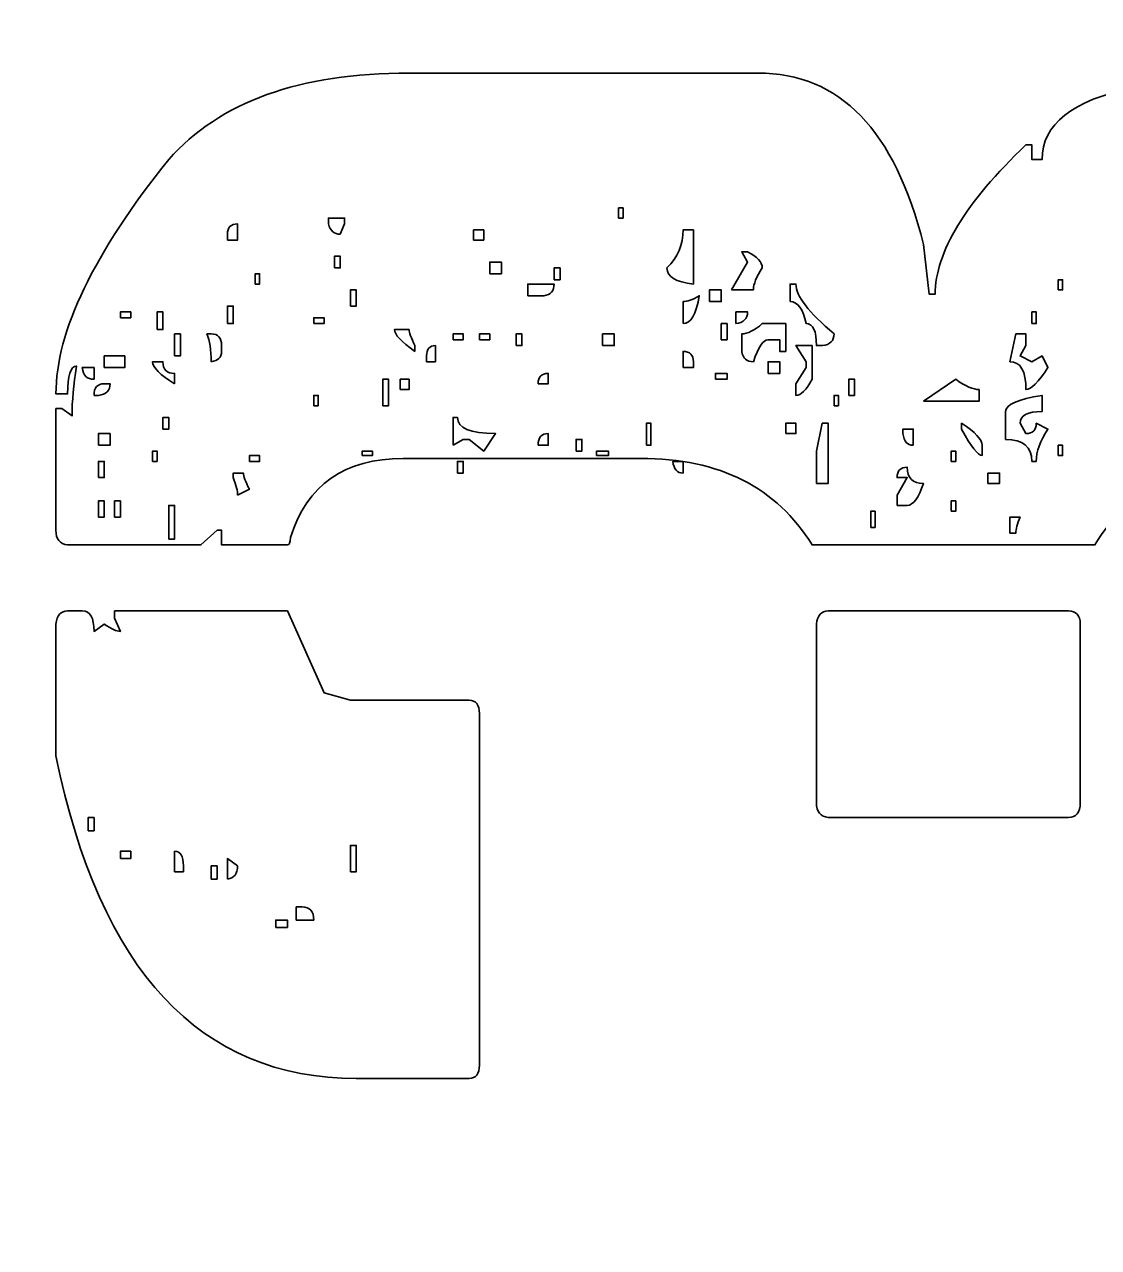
# Model space of a CAD drawing. Header units: centimetres. Extents: x -162 to 162, y -134 to 134.
# Drawn here: x 57.366 to 58.092, y -107.616 to -106.79 of the extents above; entities that cross this region are included whole.
import ezdxf

# ---------------------------------------------------------------- set-up
doc = ezdxf.new("R2010")
doc.units = ezdxf.units.CM
doc.header["$MEASUREMENT"] = 0
doc.layers.add('Capa 1', color=7, linetype='Continuous')
doc.layers.add('GUIDE', color=7, linetype='Continuous')

msp = doc.modelspace()

# ---------------------------------------------------------------- linework, layer by layer
at = {"layer": 'Capa 1', "lineweight": 9}
msp.add_open_spline([(62.44409, -115.09454), (62.44409, -115.09454), (62.44409, -113.82799), (62.44409, -113.82799), (62.44409, -113.82799), (61.68682, -113.82799), (61.68682, -113.82799), (61.68682, -113.82799), (61.68682, -113.41822), (61.68682, -113.41822), (61.68682, -113.41822), (62.44409, -113.41822), (62.44409, -113.41822), (62.44409, -113.41822), (62.44409, -113.10171), (62.44409, -113.10171), (60.57673, -112.20924), (59.28642, -110.30244), (59.28642, -108.09545), (59.28642, -105.88757), (60.57673, -103.98076), (62.44409, -103.08919), (62.91006, -102.86696), (63.41273, -102.70747), (63.93965, -102.62234), (63.97907, -102.61517), (64.01937, -102.6098), (64.05971, -102.60442), (64.05971, -102.60442), (64.05971, -101.40998), (64.05971, -101.40998), (64.05971, -101.40998), (63.29806, -101.40998), (63.29806, -101.40998), (63.29806, -101.40998), (63.29806, -100.64744), (63.29806, -100.64744), (63.29806, -100.64744), (64.05971, -100.64744), (64.05971, -100.64744), (64.05971, -100.64744), (64.05971, -98.28185), (64.05971, -98.28185), (64.05971, -98.28185), (63.29806, -98.28185), (63.29806, -98.28185), (63.29806, -98.28185), (63.29806, -97.5193), (63.29806, -97.5193), (63.29806, -97.5193), (64.05971, -97.5193), (64.05971, -97.5193), (64.05971, -97.5193), (64.05971, -96.88042), (64.05971, -96.88042), (64.05971, -96.88042), (61.47549, -96.88042), (61.47549, -96.88042), (61.47549, -96.88042), (61.47549, -99.1098), (61.47549, -99.1098), (61.47549, -99.65998), (61.18428, -100.16894), (60.71026, -100.44761), (60.71026, -100.44761), (58.19234, -101.927), (58.19234, -101.927), (57.26937, -102.46911), (56.70221, -103.45926), (56.70221, -104.52915), (56.70221, -104.52915), (56.70221, -115.03988), (56.70221, -115.03988), (56.70221, -115.29167), (56.90649, -115.49597), (57.15828, -115.49597), (57.15828, -115.49597), (62.04358, -115.49597), (62.04358, -115.49597), (62.26488, -115.49597), (62.44409, -115.31587), (62.44409, -115.09454)], degree=3, knots=[0, 0, 0, 0, 0.037037, 0.037037, 0.037037, 0.074074, 0.074074, 0.074074, 0.111111, 0.111111, 0.111111, 0.148148, 0.148148, 0.148148, 0.185185, 0.185185, 0.185185, 0.222222, 0.222222, 0.222222, 0.259259, 0.259259, 0.259259, 0.296296, 0.296296, 0.296296, 0.333333, 0.333333, 0.333333, 0.37037, 0.37037, 0.37037, 0.407407, 0.407407, 0.407407, 0.444444, 0.444444, 0.444444, 0.481481, 0.481481, 0.481481, 0.518519, 0.518519, 0.518519, 0.555556, 0.555556, 0.555556, 0.592593, 0.592593, 0.592593, 0.62963, 0.62963, 0.62963, 0.666667, 0.666667, 0.666667, 0.703704, 0.703704, 0.703704, 0.740741, 0.740741, 0.740741, 0.777778, 0.777778, 0.777778, 0.814815, 0.814815, 0.814815, 0.851852, 0.851852, 0.851852, 0.888889, 0.888889, 0.888889, 0.925926, 0.925926, 0.925926, 0.962963, 0.962963, 0.962963, 1, 1, 1, 1], dxfattribs=at)
at = {"layer": 'Capa 1', "color": 4, "lineweight": 9}
msp.add_open_spline([(60.82444, -115.31816), (60.82444, -115.31816), (57.15823, -115.31816), (57.15823, -115.31816), (57.00474, -115.31816), (56.87996, -115.19338), (56.87996, -115.0399), (56.87996, -115.0399), (56.87996, -104.52918), (56.87996, -104.52918), (56.87996, -103.52672), (57.41733, -102.5884), (58.28241, -102.08034), (58.28241, -102.08034), (60.80038, -100.60089), (60.80038, -100.60089), (61.32646, -100.29164), (61.65329, -99.72032), (61.65329, -99.1098), (61.65329, -99.1098), (61.65329, -97.05823), (61.65329, -97.05823), (61.65329, -97.05823), (63.88188, -97.05823), (63.88188, -97.05823), (63.88188, -97.05823), (63.88188, -97.34149), (63.88188, -97.34149), (63.88188, -97.34149), (63.88188, -98.45963), (63.88188, -98.45963), (63.88188, -98.45963), (63.88188, -100.46963), (63.88188, -100.46963), (63.88188, -100.46963), (63.88188, -101.58777), (63.88188, -101.58777), (63.88188, -101.58777), (63.88188, -102.45163), (63.88188, -102.45163), (63.35694, -102.53931), (62.84757, -102.69971), (62.36751, -102.92871), (60.38779, -103.87394), (59.10855, -105.90205), (59.10855, -108.09547), (59.10855, -110.25037), (60.3443, -112.24646), (62.26627, -113.21261), (62.26627, -113.21261), (62.26627, -115.0945), (62.26627, -115.0945), (62.26627, -115.21779), (62.16634, -115.31816), (62.04357, -115.31816), (62.04357, -115.31816), (61.44564, -115.31816), (61.44564, -115.31816), (61.44564, -115.31816), (60.82444, -115.31816), (60.82444, -115.31816)], degree=3, knots=[0, 0, 0, 0, 0.05, 0.05, 0.05, 0.1, 0.1, 0.1, 0.15, 0.15, 0.15, 0.2, 0.2, 0.2, 0.25, 0.25, 0.25, 0.3, 0.3, 0.3, 0.35, 0.35, 0.35, 0.4, 0.4, 0.4, 0.45, 0.45, 0.45, 0.5, 0.5, 0.5, 0.55, 0.55, 0.55, 0.6, 0.6, 0.6, 0.65, 0.65, 0.65, 0.7, 0.7, 0.7, 0.75, 0.75, 0.75, 0.8, 0.8, 0.8, 0.85, 0.85, 0.85, 0.9, 0.9, 0.9, 0.95, 0.95, 0.95, 1, 1, 1, 1], dxfattribs=at)
at = {"layer": 'Capa 1', "color": 2, "lineweight": 35}
for points, knots in [([(57.38737, -107.13142), (57.38737, -107.13142), (57.38737, -107.04921), (57.38737, -107.04921), (57.38737, -107.04921), (57.39133, -107.04921), (57.39133, -107.04921), (57.39133, -107.04921), (57.39827, -107.05416), (57.39827, -107.05416), (57.39827, -107.04426), (57.39926, -107.03303), (57.40124, -107.02048), (57.39727, -107.02048), (57.39529, -107.02676), (57.39529, -107.0393), (57.39529, -107.0393), (57.38737, -107.0393), (57.38737, -107.0393), (57.38737, -106.99704), (57.41279, -106.94421), (57.46364, -106.88082), (57.49798, -106.84186), (57.55213, -106.82238), (57.62609, -106.82238), (57.62609, -106.82238), (57.86183, -106.82238), (57.86183, -106.82238), (57.9173, -106.82238), (57.95461, -106.86101), (57.97377, -106.93827), (57.97377, -106.93827), (57.97773, -106.97195), (57.97773, -106.97195), (57.97773, -106.97195), (57.98169, -106.97195), (57.98169, -106.97195), (57.98169, -106.94355), (58.00216, -106.90987), (58.0431, -106.87091), (58.0431, -106.87091), (58.04706, -106.87091), (58.04706, -106.87091), (58.04706, -106.87091), (58.04706, -106.88082), (58.04706, -106.88082), (58.04706, -106.88082), (58.054, -106.88082), (58.054, -106.88082), (58.054, -106.85704), (58.07447, -106.84087), (58.11541, -106.83228), (58.14513, -106.82568), (58.17055, -106.82238), (58.19168, -106.82238), (58.19168, -106.82238), (58.5146, -106.82238), (58.5146, -106.82238), (58.58525, -106.82238), (58.64667, -106.88049), (58.69884, -106.99671), (58.7061, -107.03237), (58.70973, -107.06109), (58.70973, -107.08289), (58.70973, -107.08289), (58.70973, -107.13142), (58.70973, -107.13142), (58.70973, -107.13803), (58.70709, -107.14133), (58.70181, -107.14133), (58.70181, -107.14133), (58.60771, -107.14133), (58.60771, -107.14133), (58.60771, -107.14133), (58.60771, -107.12647), (58.60771, -107.12647), (58.60771, -107.12647), (58.60077, -107.12647), (58.60077, -107.12647), (58.60077, -107.13637), (58.59846, -107.14133), (58.59384, -107.14133), (58.59384, -107.14133), (58.55125, -107.14133), (58.55125, -107.14133), (58.53672, -107.10567), (58.52186, -107.08784), (58.50667, -107.08784), (58.49743, -107.08454), (58.48752, -107.08289), (58.47696, -107.08289), (58.47696, -107.08289), (58.4304, -107.08289), (58.4304, -107.08289), (58.42842, -107.08289), (58.42743, -107.08124), (58.42743, -107.07793), (58.42743, -107.07793), (58.4205, -107.08289), (58.4205, -107.08289), (58.4205, -107.08289), (58.41257, -107.08289), (58.41257, -107.08289), (58.39738, -107.08289), (58.38418, -107.07496), (58.37295, -107.05911), (58.37295, -107.05911), (58.37295, -107.06902), (58.37295, -107.06902), (58.37295, -107.06902), (58.37691, -107.07793), (58.37691, -107.07793), (58.37691, -107.07793), (58.36899, -107.08289), (58.36899, -107.08289), (58.36899, -107.08289), (58.34422, -107.08289), (58.34422, -107.08289), (58.3363, -107.08289), (58.33234, -107.06836), (58.33234, -107.0393), (58.33234, -107.0393), (58.32937, -107.0393), (58.32937, -107.0393), (58.32937, -107.0393), (58.32937, -107.07397), (58.32937, -107.07397), (58.32937, -107.07397), (58.32243, -107.07397), (58.32243, -107.07397), (58.31979, -107.07397), (58.31847, -107.07232), (58.31847, -107.06902), (58.31847, -107.06902), (58.30064, -107.08289), (58.30064, -107.08289), (58.30064, -107.08289), (58.29668, -107.08289), (58.29668, -107.08289), (58.29206, -107.08223), (58.28975, -107.07925), (58.28975, -107.07397), (58.28975, -107.07397), (58.28975, -107.06902), (58.28975, -107.06902), (58.28975, -107.06902), (58.30064, -107.06902), (58.30064, -107.06902), (58.30064, -107.06902), (58.30064, -107.05911), (58.30064, -107.05911), (58.29602, -107.05911), (58.28975, -107.05581), (58.28182, -107.04921), (58.28182, -107.05581), (58.27951, -107.05911), (58.27489, -107.05911), (58.27489, -107.05449), (58.27126, -107.04954), (58.26399, -107.04426), (58.26399, -107.04426), (58.26003, -107.04426), (58.26003, -107.04426), (58.26003, -107.04426), (58.2422, -107.04921), (58.2422, -107.04921), (58.2422, -107.04921), (58.2531, -107.06902), (58.2531, -107.06902), (58.2531, -107.06902), (58.23824, -107.08289), (58.23824, -107.08289), (58.23824, -107.08289), (58.20654, -107.08289), (58.20654, -107.08289), (58.15173, -107.08289), (58.11277, -107.10237), (58.08966, -107.14133), (58.08966, -107.14133), (57.89848, -107.14133), (57.89848, -107.14133), (57.87471, -107.10237), (57.83608, -107.08289), (57.78259, -107.08289), (57.78259, -107.08289), (57.62213, -107.08289), (57.62213, -107.08289), (57.5825, -107.08289), (57.55708, -107.10072), (57.54585, -107.13637), (57.54585, -107.13968), (57.54519, -107.14133), (57.54387, -107.14133), (57.54387, -107.14133), (57.4993, -107.14133), (57.4993, -107.14133), (57.4993, -107.14133), (57.4993, -107.13142), (57.4993, -107.13142), (57.4993, -107.13142), (57.49633, -107.13142), (57.49633, -107.13142), (57.49633, -107.13142), (57.48543, -107.14133), (57.48543, -107.14133), (57.48543, -107.14133), (57.39529, -107.14133), (57.39529, -107.14133), (57.39001, -107.14067), (57.38737, -107.13737), (57.38737, -107.13142)], [0, 0, 0, 0, 0.014286, 0.014286, 0.014286, 0.028571, 0.028571, 0.028571, 0.042857, 0.042857, 0.042857, 0.057143, 0.057143, 0.057143, 0.071429, 0.071429, 0.071429, 0.085714, 0.085714, 0.085714, 0.1, 0.1, 0.1, 0.114286, 0.114286, 0.114286, 0.128571, 0.128571, 0.128571, 0.142857, 0.142857, 0.142857, 0.157143, 0.157143, 0.157143, 0.171429, 0.171429, 0.171429, 0.185714, 0.185714, 0.185714, 0.2, 0.2, 0.2, 0.214286, 0.214286, 0.214286, 0.228571, 0.228571, 0.228571, 0.242857, 0.242857, 0.242857, 0.257143, 0.257143, 0.257143, 0.271429, 0.271429, 0.271429, 0.285714, 0.285714, 0.285714, 0.3, 0.3, 0.3, 0.314286, 0.314286, 0.314286, 0.328571, 0.328571, 0.328571, 0.342857, 0.342857, 0.342857, 0.357143, 0.357143, 0.357143, 0.371429, 0.371429, 0.371429, 0.385714, 0.385714, 0.385714, 0.4, 0.4, 0.4, 0.414286, 0.414286, 0.414286, 0.428571, 0.428571, 0.428571, 0.442857, 0.442857, 0.442857, 0.457143, 0.457143, 0.457143, 0.471429, 0.471429, 0.471429, 0.485714, 0.485714, 0.485714, 0.5, 0.5, 0.5, 0.514286, 0.514286, 0.514286, 0.528571, 0.528571, 0.528571, 0.542857, 0.542857, 0.542857, 0.557143, 0.557143, 0.557143, 0.571429, 0.571429, 0.571429, 0.585714, 0.585714, 0.585714, 0.6, 0.6, 0.6, 0.614286, 0.614286, 0.614286, 0.628571, 0.628571, 0.628571, 0.642857, 0.642857, 0.642857, 0.657143, 0.657143, 0.657143, 0.671429, 0.671429, 0.671429, 0.685714, 0.685714, 0.685714, 0.7, 0.7, 0.7, 0.714286, 0.714286, 0.714286, 0.728571, 0.728571, 0.728571, 0.742857, 0.742857, 0.742857, 0.757143, 0.757143, 0.757143, 0.771429, 0.771429, 0.771429, 0.785714, 0.785714, 0.785714, 0.8, 0.8, 0.8, 0.814286, 0.814286, 0.814286, 0.828571, 0.828571, 0.828571, 0.842857, 0.842857, 0.842857, 0.857143, 0.857143, 0.857143, 0.871429, 0.871429, 0.871429, 0.885714, 0.885714, 0.885714, 0.9, 0.9, 0.9, 0.914286, 0.914286, 0.914286, 0.928571, 0.928571, 0.928571, 0.942857, 0.942857, 0.942857, 0.957143, 0.957143, 0.957143, 0.971429, 0.971429, 0.971429, 0.985714, 0.985714, 0.985714, 1, 1, 1, 1]), ([(57.57953, -106.93133), (57.57953, -106.93133), (57.5825, -106.9244), (57.5825, -106.9244), (57.5825, -106.9244), (57.5825, -106.92044), (57.5825, -106.92044), (57.5825, -106.92044), (57.57161, -106.92044), (57.57161, -106.92044), (57.57161, -106.92044), (57.57161, -106.9244), (57.57161, -106.9244), (57.57293, -106.92902), (57.57557, -106.93133), (57.57953, -106.93133)], [0, 0, 0, 0, 0.2, 0.2, 0.2, 0.4, 0.4, 0.4, 0.6, 0.6, 0.6, 0.8, 0.8, 0.8, 1, 1, 1, 1]), ([(57.76773, -106.92044), (57.76773, -106.92044), (57.77071, -106.92044), (57.77071, -106.92044), (57.77071, -106.92044), (57.77071, -106.91351), (57.77071, -106.91351), (57.77071, -106.91351), (57.76773, -106.91351), (57.76773, -106.91351), (57.76773, -106.91351), (57.76773, -106.92044), (57.76773, -106.92044)], [0, 0, 0, 0, 0.25, 0.25, 0.25, 0.5, 0.5, 0.5, 0.75, 0.75, 0.75, 1, 1, 1, 1]), ([(57.50326, -106.9353), (57.50326, -106.9353), (57.5102, -106.9353), (57.5102, -106.9353), (57.5102, -106.9353), (57.5102, -106.9244), (57.5102, -106.9244), (57.50557, -106.9244), (57.50326, -106.92671), (57.50326, -106.93133), (57.50326, -106.93133), (57.50326, -106.9353), (57.50326, -106.9353)], [0, 0, 0, 0, 0.25, 0.25, 0.25, 0.5, 0.5, 0.5, 0.75, 0.75, 0.75, 1, 1, 1, 1]), ([(57.66967, -106.9353), (57.66967, -106.9353), (57.67661, -106.9353), (57.67661, -106.9353), (57.67661, -106.9353), (57.67661, -106.92836), (57.67661, -106.92836), (57.67661, -106.92836), (57.66967, -106.92836), (57.66967, -106.92836), (57.66967, -106.92836), (57.66967, -106.9353), (57.66967, -106.9353)], [0, 0, 0, 0, 0.25, 0.25, 0.25, 0.5, 0.5, 0.5, 0.75, 0.75, 0.75, 1, 1, 1, 1]), ([(57.81825, -106.96501), (57.81825, -106.96501), (57.81825, -106.92836), (57.81825, -106.92836), (57.81825, -106.92836), (57.81132, -106.92836), (57.81132, -106.92836), (57.81132, -106.93827), (57.80769, -106.94685), (57.80042, -106.95412), (57.80042, -106.96006), (57.80636, -106.96369), (57.81825, -106.96501)], [0, 0, 0, 0, 0.25, 0.25, 0.25, 0.5, 0.5, 0.5, 0.75, 0.75, 0.75, 1, 1, 1, 1]), ([(57.57557, -106.95412), (57.57557, -106.95412), (57.57953, -106.95412), (57.57953, -106.95412), (57.57953, -106.95412), (57.57953, -106.94619), (57.57953, -106.94619), (57.57953, -106.94619), (57.57557, -106.94619), (57.57557, -106.94619), (57.57557, -106.94619), (57.57557, -106.95412), (57.57557, -106.95412)], [0, 0, 0, 0, 0.25, 0.25, 0.25, 0.5, 0.5, 0.5, 0.75, 0.75, 0.75, 1, 1, 1, 1]), ([(57.84401, -106.96897), (57.84401, -106.96897), (57.85886, -106.96897), (57.85886, -106.96897), (57.85886, -106.96501), (57.86084, -106.96006), (57.86481, -106.95412), (57.86481, -106.95015), (57.8615, -106.94652), (57.8549, -106.94322), (57.8549, -106.94322), (57.85094, -106.94322), (57.85094, -106.94322), (57.85094, -106.94322), (57.8549, -106.95015), (57.8549, -106.95015), (57.8549, -106.95015), (57.84401, -106.96897), (57.84401, -106.96897)], [0, 0, 0, 0, 0.166667, 0.166667, 0.166667, 0.333333, 0.333333, 0.333333, 0.5, 0.5, 0.5, 0.666667, 0.666667, 0.666667, 0.833333, 0.833333, 0.833333, 1, 1, 1, 1]), ([(57.68057, -106.95808), (57.68057, -106.95808), (57.68849, -106.95808), (57.68849, -106.95808), (57.68849, -106.95808), (57.68849, -106.95015), (57.68849, -106.95015), (57.68849, -106.95015), (57.68057, -106.95015), (57.68057, -106.95015), (57.68057, -106.95015), (57.68057, -106.95808), (57.68057, -106.95808)], [0, 0, 0, 0, 0.25, 0.25, 0.25, 0.5, 0.5, 0.5, 0.75, 0.75, 0.75, 1, 1, 1, 1]), ([(57.72415, -106.96204), (57.72415, -106.96204), (57.72811, -106.96204), (57.72811, -106.96204), (57.72811, -106.96204), (57.72811, -106.95412), (57.72811, -106.95412), (57.72811, -106.95412), (57.72415, -106.95412), (57.72415, -106.95412), (57.72415, -106.95412), (57.72415, -106.96204), (57.72415, -106.96204)], [0, 0, 0, 0, 0.25, 0.25, 0.25, 0.5, 0.5, 0.5, 0.75, 0.75, 0.75, 1, 1, 1, 1]), ([(57.52208, -106.96501), (57.52208, -106.96501), (57.52505, -106.96501), (57.52505, -106.96501), (57.52505, -106.96501), (57.52505, -106.95808), (57.52505, -106.95808), (57.52505, -106.95808), (57.52208, -106.95808), (57.52208, -106.95808), (57.52208, -106.95808), (57.52208, -106.96501), (57.52208, -106.96501)], [0, 0, 0, 0, 0.25, 0.25, 0.25, 0.5, 0.5, 0.5, 0.75, 0.75, 0.75, 1, 1, 1, 1]), ([(58.06489, -106.96897), (58.06489, -106.96897), (58.06787, -106.96897), (58.06787, -106.96897), (58.06787, -106.96897), (58.06787, -106.96204), (58.06787, -106.96204), (58.06787, -106.96204), (58.06489, -106.96204), (58.06489, -106.96204), (58.06489, -106.96204), (58.06489, -106.96897), (58.06489, -106.96897)], [0, 0, 0, 0, 0.25, 0.25, 0.25, 0.5, 0.5, 0.5, 0.75, 0.75, 0.75, 1, 1, 1, 1]), ([(57.58647, -106.97987), (57.58647, -106.97987), (57.59043, -106.97987), (57.59043, -106.97987), (57.59043, -106.97987), (57.59043, -106.96897), (57.59043, -106.96897), (57.59043, -106.96897), (57.58647, -106.96897), (57.58647, -106.96897), (57.58647, -106.96897), (57.58647, -106.97987), (57.58647, -106.97987)], [0, 0, 0, 0, 0.25, 0.25, 0.25, 0.5, 0.5, 0.5, 0.75, 0.75, 0.75, 1, 1, 1, 1]), ([(57.70632, -106.97294), (57.70632, -106.97294), (57.71722, -106.97294), (57.71722, -106.97294), (57.72184, -106.97228), (57.72415, -106.96964), (57.72415, -106.96501), (57.72415, -106.96501), (57.70632, -106.96501), (57.70632, -106.96501), (57.70632, -106.96501), (57.70632, -106.97294), (57.70632, -106.97294)], [0, 0, 0, 0, 0.25, 0.25, 0.25, 0.5, 0.5, 0.5, 0.75, 0.75, 0.75, 1, 1, 1, 1]), ([(57.82915, -106.9769), (57.82915, -106.9769), (57.83707, -106.9769), (57.83707, -106.9769), (57.83707, -106.9769), (57.83707, -106.96897), (57.83707, -106.96897), (57.83707, -106.96897), (57.82915, -106.96897), (57.82915, -106.96897), (57.82915, -106.96897), (57.82915, -106.9769), (57.82915, -106.9769)], [0, 0, 0, 0, 0.25, 0.25, 0.25, 0.5, 0.5, 0.5, 0.75, 0.75, 0.75, 1, 1, 1, 1]), ([(57.88363, -106.9769), (57.88891, -106.9769), (57.89254, -106.98185), (57.89452, -106.99176), (57.89914, -106.99176), (57.90146, -106.99671), (57.90146, -107.00662), (57.90146, -107.00662), (57.90542, -107.00662), (57.90542, -107.00662), (57.9107, -107.00595), (57.91334, -107.00331), (57.91334, -106.99869), (57.89617, -106.98416), (57.88759, -106.97294), (57.88759, -106.96501), (57.88759, -106.96501), (57.88363, -106.96501), (57.88363, -106.96501), (57.88363, -106.96501), (57.88363, -106.9769), (57.88363, -106.9769)], [0, 0, 0, 0, 0.142857, 0.142857, 0.142857, 0.285714, 0.285714, 0.285714, 0.428571, 0.428571, 0.428571, 0.571429, 0.571429, 0.571429, 0.714286, 0.714286, 0.714286, 0.857143, 0.857143, 0.857143, 1, 1, 1, 1]), ([(57.81132, -106.99176), (57.8166, -106.99176), (57.82023, -106.98548), (57.82221, -106.97294), (57.81759, -106.97558), (57.81396, -106.9769), (57.81132, -106.9769), (57.81132, -106.9769), (57.81132, -106.99176), (57.81132, -106.99176)], [0, 0, 0, 0, 0.333333, 0.333333, 0.333333, 0.666667, 0.666667, 0.666667, 1, 1, 1, 1]), ([(57.43095, -106.98779), (57.43095, -106.98779), (57.43789, -106.98779), (57.43789, -106.98779), (57.43789, -106.98779), (57.43789, -106.98383), (57.43789, -106.98383), (57.43789, -106.98383), (57.43095, -106.98383), (57.43095, -106.98383), (57.43095, -106.98383), (57.43095, -106.98779), (57.43095, -106.98779)], [0, 0, 0, 0, 0.25, 0.25, 0.25, 0.5, 0.5, 0.5, 0.75, 0.75, 0.75, 1, 1, 1, 1]), ([(57.45572, -106.99572), (57.45572, -106.99572), (57.45968, -106.99572), (57.45968, -106.99572), (57.45968, -106.99572), (57.45968, -106.98383), (57.45968, -106.98383), (57.45968, -106.98383), (57.45572, -106.98383), (57.45572, -106.98383), (57.45572, -106.98383), (57.45572, -106.99572), (57.45572, -106.99572)], [0, 0, 0, 0, 0.25, 0.25, 0.25, 0.5, 0.5, 0.5, 0.75, 0.75, 0.75, 1, 1, 1, 1]), ([(57.50326, -106.99176), (57.50326, -106.99176), (57.50722, -106.99176), (57.50722, -106.99176), (57.50722, -106.99176), (57.50722, -106.97987), (57.50722, -106.97987), (57.50722, -106.97987), (57.50326, -106.97987), (57.50326, -106.97987), (57.50326, -106.97987), (57.50326, -106.99176), (57.50326, -106.99176)], [0, 0, 0, 0, 0.25, 0.25, 0.25, 0.5, 0.5, 0.5, 0.75, 0.75, 0.75, 1, 1, 1, 1]), ([(57.84698, -106.99176), (57.85226, -106.9911), (57.8549, -106.98846), (57.8549, -106.98383), (57.8549, -106.98383), (57.84698, -106.98383), (57.84698, -106.98383), (57.84698, -106.98383), (57.84698, -106.99176), (57.84698, -106.99176)], [0, 0, 0, 0, 0.333333, 0.333333, 0.333333, 0.666667, 0.666667, 0.666667, 1, 1, 1, 1]), ([(58.04706, -106.99176), (58.04706, -106.99176), (58.05004, -106.99176), (58.05004, -106.99176), (58.05004, -106.99176), (58.05004, -106.98383), (58.05004, -106.98383), (58.05004, -106.98383), (58.04706, -106.98383), (58.04706, -106.98383), (58.04706, -106.98383), (58.04706, -106.99176), (58.04706, -106.99176)], [0, 0, 0, 0, 0.25, 0.25, 0.25, 0.5, 0.5, 0.5, 0.75, 0.75, 0.75, 1, 1, 1, 1]), ([(57.5617, -106.99176), (57.5617, -106.99176), (57.56864, -106.99176), (57.56864, -106.99176), (57.56864, -106.99176), (57.56864, -106.98779), (57.56864, -106.98779), (57.56864, -106.98779), (57.5617, -106.98779), (57.5617, -106.98779), (57.5617, -106.98779), (57.5617, -106.99176), (57.5617, -106.99176)], [0, 0, 0, 0, 0.25, 0.25, 0.25, 0.5, 0.5, 0.5, 0.75, 0.75, 0.75, 1, 1, 1, 1]), ([(57.63005, -107.01058), (57.63005, -107.01058), (57.63005, -107.00662), (57.63005, -107.00662), (57.62741, -107.00133), (57.62609, -106.9977), (57.62609, -106.99572), (57.62609, -106.99572), (57.61618, -106.99572), (57.61618, -106.99572), (57.61618, -106.99902), (57.62081, -107.00397), (57.63005, -107.01058)], [0, 0, 0, 0, 0.25, 0.25, 0.25, 0.5, 0.5, 0.5, 0.75, 0.75, 0.75, 1, 1, 1, 1]), ([(57.83707, -107.00265), (57.83707, -107.00265), (57.84103, -107.00265), (57.84103, -107.00265), (57.84103, -107.00265), (57.84103, -106.99176), (57.84103, -106.99176), (57.84103, -106.99176), (57.83707, -106.99176), (57.83707, -106.99176), (57.83707, -106.99176), (57.83707, -107.00265), (57.83707, -107.00265)], [0, 0, 0, 0, 0.25, 0.25, 0.25, 0.5, 0.5, 0.5, 0.75, 0.75, 0.75, 1, 1, 1, 1]), ([(57.85886, -107.01751), (57.86216, -107.00761), (57.86547, -107.00265), (57.86877, -107.00265), (57.86877, -107.00265), (57.87669, -107.00265), (57.87669, -107.00265), (57.87669, -107.00265), (57.87669, -107.01058), (57.87669, -107.01058), (57.87669, -107.01058), (57.88065, -107.01058), (57.88065, -107.01058), (57.88065, -107.01058), (57.88065, -106.99176), (57.88065, -106.99176), (57.88065, -106.99176), (57.86481, -106.99176), (57.86481, -106.99176), (57.85952, -106.99638), (57.8549, -106.99869), (57.85094, -106.99869), (57.85094, -106.99869), (57.85094, -107.01058), (57.85094, -107.01058), (57.8516, -107.0152), (57.85424, -107.01751), (57.85886, -107.01751)], [0, 0, 0, 0, 0.111111, 0.111111, 0.111111, 0.222222, 0.222222, 0.222222, 0.333333, 0.333333, 0.333333, 0.444444, 0.444444, 0.444444, 0.555556, 0.555556, 0.555556, 0.666667, 0.666667, 0.666667, 0.777778, 0.777778, 0.777778, 0.888889, 0.888889, 0.888889, 1, 1, 1, 1]), ([(57.4676, -107.01355), (57.4676, -107.01355), (57.47156, -107.01355), (57.47156, -107.01355), (57.47156, -107.01355), (57.47156, -106.99869), (57.47156, -106.99869), (57.47156, -106.99869), (57.4676, -106.99869), (57.4676, -106.99869), (57.4676, -106.99869), (57.4676, -107.01355), (57.4676, -107.01355)], [0, 0, 0, 0, 0.25, 0.25, 0.25, 0.5, 0.5, 0.5, 0.75, 0.75, 0.75, 1, 1, 1, 1]), ([(57.49237, -107.01751), (57.49699, -107.01685), (57.4993, -107.01454), (57.4993, -107.01058), (57.4993, -107.01058), (57.4993, -107.00662), (57.4993, -107.00662), (57.4993, -107.00133), (57.49699, -106.99869), (57.49237, -106.99869), (57.49237, -106.99869), (57.48939, -106.99869), (57.48939, -106.99869), (57.49138, -107.00331), (57.49237, -107.00959), (57.49237, -107.01751)], [0, 0, 0, 0, 0.2, 0.2, 0.2, 0.4, 0.4, 0.4, 0.6, 0.6, 0.6, 0.8, 0.8, 0.8, 1, 1, 1, 1]), ([(57.6558, -107.00265), (57.6558, -107.00265), (57.66274, -107.00265), (57.66274, -107.00265), (57.66274, -107.00265), (57.66274, -106.99869), (57.66274, -106.99869), (57.66274, -106.99869), (57.6558, -106.99869), (57.6558, -106.99869), (57.6558, -106.99869), (57.6558, -107.00265), (57.6558, -107.00265)], [0, 0, 0, 0, 0.25, 0.25, 0.25, 0.5, 0.5, 0.5, 0.75, 0.75, 0.75, 1, 1, 1, 1]), ([(57.67363, -107.00265), (57.67363, -107.00265), (57.68057, -107.00265), (57.68057, -107.00265), (57.68057, -107.00265), (57.68057, -106.99869), (57.68057, -106.99869), (57.68057, -106.99869), (57.67363, -106.99869), (57.67363, -106.99869), (57.67363, -106.99869), (57.67363, -107.00265), (57.67363, -107.00265)], [0, 0, 0, 0, 0.25, 0.25, 0.25, 0.5, 0.5, 0.5, 0.75, 0.75, 0.75, 1, 1, 1, 1]), ([(57.6984, -107.00662), (57.6984, -107.00662), (57.70236, -107.00662), (57.70236, -107.00662), (57.70236, -107.00662), (57.70236, -106.99869), (57.70236, -106.99869), (57.70236, -106.99869), (57.6984, -106.99869), (57.6984, -106.99869), (57.6984, -106.99869), (57.6984, -107.00662), (57.6984, -107.00662)], [0, 0, 0, 0, 0.25, 0.25, 0.25, 0.5, 0.5, 0.5, 0.75, 0.75, 0.75, 1, 1, 1, 1]), ([(57.75684, -107.00662), (57.75684, -107.00662), (57.76476, -107.00662), (57.76476, -107.00662), (57.76476, -107.00662), (57.76476, -106.99869), (57.76476, -106.99869), (57.76476, -106.99869), (57.75684, -106.99869), (57.75684, -106.99869), (57.75684, -106.99869), (57.75684, -107.00662), (57.75684, -107.00662)], [0, 0, 0, 0, 0.25, 0.25, 0.25, 0.5, 0.5, 0.5, 0.75, 0.75, 0.75, 1, 1, 1, 1]), ([(58.03221, -107.01751), (58.03947, -107.01751), (58.0431, -107.02378), (58.0431, -107.03633), (58.0464, -107.03633), (58.05136, -107.03138), (58.05796, -107.02147), (58.05796, -107.02147), (58.054, -107.01355), (58.054, -107.01355), (58.054, -107.01355), (58.04706, -107.01751), (58.04706, -107.01751), (58.04706, -107.01751), (58.03914, -107.01355), (58.03914, -107.01355), (58.03914, -107.01355), (58.0431, -107.00662), (58.0431, -107.00662), (58.0431, -107.00662), (58.0431, -106.99869), (58.0431, -106.99869), (58.0431, -106.99869), (58.03617, -106.99869), (58.03617, -106.99869), (58.03617, -106.99869), (58.03221, -107.01751), (58.03221, -107.01751)], [0, 0, 0, 0, 0.111111, 0.111111, 0.111111, 0.222222, 0.222222, 0.222222, 0.333333, 0.333333, 0.333333, 0.444444, 0.444444, 0.444444, 0.555556, 0.555556, 0.555556, 0.666667, 0.666667, 0.666667, 0.777778, 0.777778, 0.777778, 0.888889, 0.888889, 0.888889, 1, 1, 1, 1]), ([(57.63797, -107.01751), (57.63797, -107.01751), (57.64392, -107.01751), (57.64392, -107.01751), (57.64392, -107.01751), (57.64392, -107.00662), (57.64392, -107.00662), (57.63996, -107.00662), (57.63797, -107.00893), (57.63797, -107.01355), (57.63797, -107.01355), (57.63797, -107.01751), (57.63797, -107.01751)], [0, 0, 0, 0, 0.25, 0.25, 0.25, 0.5, 0.5, 0.5, 0.75, 0.75, 0.75, 1, 1, 1, 1]), ([(57.81132, -107.02147), (57.81132, -107.02147), (57.81825, -107.02147), (57.81825, -107.02147), (57.81825, -107.02147), (57.81825, -107.01751), (57.81825, -107.01751), (57.81825, -107.01289), (57.81594, -107.01058), (57.81132, -107.01058), (57.81132, -107.01058), (57.81132, -107.02147), (57.81132, -107.02147)], [0, 0, 0, 0, 0.25, 0.25, 0.25, 0.5, 0.5, 0.5, 0.75, 0.75, 0.75, 1, 1, 1, 1]), ([(57.88759, -107.04029), (57.89089, -107.04029), (57.89452, -107.03666), (57.89848, -107.0294), (57.89848, -107.0294), (57.89848, -107.00662), (57.89848, -107.00662), (57.89848, -107.00662), (57.88759, -107.00662), (57.88759, -107.00662), (57.88759, -107.00662), (57.89452, -107.01751), (57.89452, -107.01751), (57.89452, -107.01751), (57.89452, -107.02147), (57.89452, -107.02147), (57.89452, -107.02147), (57.88759, -107.03237), (57.88759, -107.03237), (57.88759, -107.03237), (57.88759, -107.04029), (57.88759, -107.04029)], [0, 0, 0, 0, 0.142857, 0.142857, 0.142857, 0.285714, 0.285714, 0.285714, 0.428571, 0.428571, 0.428571, 0.571429, 0.571429, 0.571429, 0.714286, 0.714286, 0.714286, 0.857143, 0.857143, 0.857143, 1, 1, 1, 1]), ([(57.42006, -107.02147), (57.42006, -107.02147), (57.43392, -107.02147), (57.43392, -107.02147), (57.43392, -107.02147), (57.43392, -107.01355), (57.43392, -107.01355), (57.43392, -107.01355), (57.42006, -107.01355), (57.42006, -107.01355), (57.42006, -107.01355), (57.42006, -107.02147), (57.42006, -107.02147)], [0, 0, 0, 0, 0.25, 0.25, 0.25, 0.5, 0.5, 0.5, 0.75, 0.75, 0.75, 1, 1, 1, 1]), ([(57.4676, -107.03237), (57.4676, -107.03237), (57.4676, -107.02544), (57.4676, -107.02544), (57.46232, -107.02544), (57.45968, -107.02279), (57.45968, -107.01751), (57.45968, -107.01751), (57.45274, -107.01751), (57.45274, -107.01751), (57.45274, -107.02147), (57.4577, -107.02643), (57.4676, -107.03237)], [0, 0, 0, 0, 0.25, 0.25, 0.25, 0.5, 0.5, 0.5, 0.75, 0.75, 0.75, 1, 1, 1, 1]), ([(57.86877, -107.02544), (57.86877, -107.02544), (57.87669, -107.02544), (57.87669, -107.02544), (57.87669, -107.02544), (57.87669, -107.01751), (57.87669, -107.01751), (57.87669, -107.01751), (57.86877, -107.01751), (57.86877, -107.01751), (57.86877, -107.01751), (57.86877, -107.02544), (57.86877, -107.02544)], [0, 0, 0, 0, 0.25, 0.25, 0.25, 0.5, 0.5, 0.5, 0.75, 0.75, 0.75, 1, 1, 1, 1]), ([(57.41312, -107.0294), (57.41312, -107.0294), (57.41312, -107.02147), (57.41312, -107.02147), (57.41312, -107.02147), (57.4052, -107.02147), (57.4052, -107.02147), (57.40586, -107.02676), (57.4085, -107.0294), (57.41312, -107.0294)], [0, 0, 0, 0, 0.333333, 0.333333, 0.333333, 0.666667, 0.666667, 0.666667, 1, 1, 1, 1]), ([(57.71325, -107.03237), (57.71325, -107.03237), (57.72019, -107.03237), (57.72019, -107.03237), (57.72019, -107.03237), (57.72019, -107.02544), (57.72019, -107.02544), (57.71557, -107.02544), (57.71325, -107.02775), (57.71325, -107.03237)], [0, 0, 0, 0, 0.333333, 0.333333, 0.333333, 0.666667, 0.666667, 0.666667, 1, 1, 1, 1]), ([(57.83311, -107.0294), (57.83311, -107.0294), (57.84103, -107.0294), (57.84103, -107.0294), (57.84103, -107.0294), (57.84103, -107.02544), (57.84103, -107.02544), (57.84103, -107.02544), (57.83311, -107.02544), (57.83311, -107.02544), (57.83311, -107.02544), (57.83311, -107.0294), (57.83311, -107.0294)], [0, 0, 0, 0, 0.25, 0.25, 0.25, 0.5, 0.5, 0.5, 0.75, 0.75, 0.75, 1, 1, 1, 1]), ([(57.41312, -107.04029), (57.41312, -107.04029), (57.41609, -107.04029), (57.41609, -107.04029), (57.42138, -107.03963), (57.42402, -107.03699), (57.42402, -107.03237), (57.42402, -107.03237), (57.42006, -107.03237), (57.42006, -107.03237), (57.41543, -107.03237), (57.41312, -107.03501), (57.41312, -107.04029)], [0, 0, 0, 0, 0.25, 0.25, 0.25, 0.5, 0.5, 0.5, 0.75, 0.75, 0.75, 1, 1, 1, 1]), ([(57.60826, -107.04723), (57.60826, -107.04723), (57.61222, -107.04723), (57.61222, -107.04723), (57.61222, -107.04723), (57.61222, -107.0294), (57.61222, -107.0294), (57.61222, -107.0294), (57.60826, -107.0294), (57.60826, -107.0294), (57.60826, -107.0294), (57.60826, -107.04723), (57.60826, -107.04723)], [0, 0, 0, 0, 0.25, 0.25, 0.25, 0.5, 0.5, 0.5, 0.75, 0.75, 0.75, 1, 1, 1, 1]), ([(57.62014, -107.03633), (57.62014, -107.03633), (57.62609, -107.03633), (57.62609, -107.03633), (57.62609, -107.03633), (57.62609, -107.0294), (57.62609, -107.0294), (57.62609, -107.0294), (57.62014, -107.0294), (57.62014, -107.0294), (57.62014, -107.0294), (57.62014, -107.03633), (57.62014, -107.03633)], [0, 0, 0, 0, 0.25, 0.25, 0.25, 0.5, 0.5, 0.5, 0.75, 0.75, 0.75, 1, 1, 1, 1]), ([(57.92325, -107.04029), (57.92325, -107.04029), (57.92721, -107.04029), (57.92721, -107.04029), (57.92721, -107.04029), (57.92721, -107.0294), (57.92721, -107.0294), (57.92721, -107.0294), (57.92325, -107.0294), (57.92325, -107.0294), (57.92325, -107.0294), (57.92325, -107.04029), (57.92325, -107.04029)], [0, 0, 0, 0, 0.25, 0.25, 0.25, 0.5, 0.5, 0.5, 0.75, 0.75, 0.75, 1, 1, 1, 1]), ([(57.97377, -107.04426), (57.97377, -107.04426), (58.01141, -107.04426), (58.01141, -107.04426), (58.01141, -107.04426), (58.01141, -107.03633), (58.01141, -107.03633), (58.00744, -107.03633), (58.00216, -107.03402), (57.99556, -107.0294), (57.99556, -107.0294), (57.97377, -107.04426), (57.97377, -107.04426)], [0, 0, 0, 0, 0.25, 0.25, 0.25, 0.5, 0.5, 0.5, 0.75, 0.75, 0.75, 1, 1, 1, 1]), ([(57.5617, -107.04723), (57.5617, -107.04723), (57.56467, -107.04723), (57.56467, -107.04723), (57.56467, -107.04723), (57.56467, -107.04029), (57.56467, -107.04029), (57.56467, -107.04029), (57.5617, -107.04029), (57.5617, -107.04029), (57.5617, -107.04029), (57.5617, -107.04723), (57.5617, -107.04723)], [0, 0, 0, 0, 0.25, 0.25, 0.25, 0.5, 0.5, 0.5, 0.75, 0.75, 0.75, 1, 1, 1, 1]), ([(57.91334, -107.04723), (57.91334, -107.04723), (57.91631, -107.04723), (57.91631, -107.04723), (57.91631, -107.04723), (57.91631, -107.04029), (57.91631, -107.04029), (57.91631, -107.04029), (57.91334, -107.04029), (57.91334, -107.04029), (57.91334, -107.04029), (57.91334, -107.04723), (57.91334, -107.04723)], [0, 0, 0, 0, 0.25, 0.25, 0.25, 0.5, 0.5, 0.5, 0.75, 0.75, 0.75, 1, 1, 1, 1]), ([(58.02923, -107.07001), (58.04112, -107.07001), (58.04706, -107.07496), (58.04706, -107.08487), (58.04706, -107.08487), (58.05004, -107.08487), (58.05004, -107.08487), (58.05004, -107.07826), (58.05268, -107.071), (58.05796, -107.06308), (58.05796, -107.06308), (58.05004, -107.05911), (58.05004, -107.05911), (58.05004, -107.06374), (58.04772, -107.06605), (58.0431, -107.06605), (58.0431, -107.06605), (58.03914, -107.05911), (58.03914, -107.05911), (58.03914, -107.05383), (58.04409, -107.05119), (58.054, -107.05119), (58.054, -107.05119), (58.054, -107.04029), (58.054, -107.04029), (58.03749, -107.04293), (58.02923, -107.04657), (58.02923, -107.05119), (58.02923, -107.05119), (58.02923, -107.07001), (58.02923, -107.07001)], [0, 0, 0, 0, 0.1, 0.1, 0.1, 0.2, 0.2, 0.2, 0.3, 0.3, 0.3, 0.4, 0.4, 0.4, 0.5, 0.5, 0.5, 0.6, 0.6, 0.6, 0.7, 0.7, 0.7, 0.8, 0.8, 0.8, 0.9, 0.9, 0.9, 1, 1, 1, 1]), ([(57.45968, -107.06308), (57.45968, -107.06308), (57.46364, -107.06308), (57.46364, -107.06308), (57.46364, -107.06308), (57.46364, -107.05515), (57.46364, -107.05515), (57.46364, -107.05515), (57.45968, -107.05515), (57.45968, -107.05515), (57.45968, -107.05515), (57.45968, -107.06308), (57.45968, -107.06308)], [0, 0, 0, 0, 0.25, 0.25, 0.25, 0.5, 0.5, 0.5, 0.75, 0.75, 0.75, 1, 1, 1, 1]), ([(57.6558, -107.07397), (57.6558, -107.07397), (57.66274, -107.07001), (57.66274, -107.07001), (57.66274, -107.07001), (57.6667, -107.07001), (57.6667, -107.07001), (57.6667, -107.07001), (57.67661, -107.07793), (57.67661, -107.07793), (57.67661, -107.07793), (57.68453, -107.06605), (57.68453, -107.06605), (57.66736, -107.06605), (57.65878, -107.06242), (57.65878, -107.05515), (57.65878, -107.05515), (57.6558, -107.05515), (57.6558, -107.05515), (57.6558, -107.05515), (57.6558, -107.07397), (57.6558, -107.07397)], [0, 0, 0, 0, 0.142857, 0.142857, 0.142857, 0.285714, 0.285714, 0.285714, 0.428571, 0.428571, 0.428571, 0.571429, 0.571429, 0.571429, 0.714286, 0.714286, 0.714286, 0.857143, 0.857143, 0.857143, 1, 1, 1, 1]), ([(57.78655, -107.07397), (57.78655, -107.07397), (57.78953, -107.07397), (57.78953, -107.07397), (57.78953, -107.07397), (57.78953, -107.05911), (57.78953, -107.05911), (57.78953, -107.05911), (57.78655, -107.05911), (57.78655, -107.05911), (57.78655, -107.05911), (57.78655, -107.07397), (57.78655, -107.07397)], [0, 0, 0, 0, 0.25, 0.25, 0.25, 0.5, 0.5, 0.5, 0.75, 0.75, 0.75, 1, 1, 1, 1]), ([(57.88065, -107.06605), (57.88065, -107.06605), (57.88759, -107.06605), (57.88759, -107.06605), (57.88759, -107.06605), (57.88759, -107.05911), (57.88759, -107.05911), (57.88759, -107.05911), (57.88065, -107.05911), (57.88065, -107.05911), (57.88065, -107.05911), (57.88065, -107.06605), (57.88065, -107.06605)], [0, 0, 0, 0, 0.25, 0.25, 0.25, 0.5, 0.5, 0.5, 0.75, 0.75, 0.75, 1, 1, 1, 1]), ([(57.90146, -107.09973), (57.90146, -107.09973), (57.90938, -107.09973), (57.90938, -107.09973), (57.90938, -107.09973), (57.90938, -107.05911), (57.90938, -107.05911), (57.90938, -107.05911), (57.90542, -107.05911), (57.90542, -107.05911), (57.90542, -107.05911), (57.90146, -107.07793), (57.90146, -107.07793), (57.90146, -107.07793), (57.90146, -107.09973), (57.90146, -107.09973)], [0, 0, 0, 0, 0.2, 0.2, 0.2, 0.4, 0.4, 0.4, 0.6, 0.6, 0.6, 0.8, 0.8, 0.8, 1, 1, 1, 1]), ([(58.01339, -107.08091), (58.01339, -107.08091), (58.01339, -107.07397), (58.01339, -107.07397), (58.01339, -107.07001), (58.00876, -107.06506), (57.99952, -107.05911), (57.99952, -107.05911), (57.99952, -107.06308), (57.99952, -107.06308), (58.00612, -107.07496), (58.01074, -107.08091), (58.01339, -107.08091)], [0, 0, 0, 0, 0.25, 0.25, 0.25, 0.5, 0.5, 0.5, 0.75, 0.75, 0.75, 1, 1, 1, 1]), ([(57.41609, -107.07397), (57.41609, -107.07397), (57.42402, -107.07397), (57.42402, -107.07397), (57.42402, -107.07397), (57.42402, -107.06605), (57.42402, -107.06605), (57.42402, -107.06605), (57.41609, -107.06605), (57.41609, -107.06605), (57.41609, -107.06605), (57.41609, -107.07397), (57.41609, -107.07397)], [0, 0, 0, 0, 0.25, 0.25, 0.25, 0.5, 0.5, 0.5, 0.75, 0.75, 0.75, 1, 1, 1, 1]), ([(57.71325, -107.07397), (57.71325, -107.07397), (57.72019, -107.07397), (57.72019, -107.07397), (57.72019, -107.07397), (57.72019, -107.06605), (57.72019, -107.06605), (57.71557, -107.06605), (57.71325, -107.06869), (57.71325, -107.07397)], [0, 0, 0, 0, 0.333333, 0.333333, 0.333333, 0.666667, 0.666667, 0.666667, 1, 1, 1, 1]), ([(57.73901, -107.07793), (57.73901, -107.07793), (57.74297, -107.07793), (57.74297, -107.07793), (57.74297, -107.07793), (57.74297, -107.07001), (57.74297, -107.07001), (57.74297, -107.07001), (57.73901, -107.07001), (57.73901, -107.07001), (57.73901, -107.07001), (57.73901, -107.07793), (57.73901, -107.07793)], [0, 0, 0, 0, 0.25, 0.25, 0.25, 0.5, 0.5, 0.5, 0.75, 0.75, 0.75, 1, 1, 1, 1]), ([(57.96683, -107.07397), (57.96683, -107.07397), (57.96683, -107.06308), (57.96683, -107.06308), (57.96683, -107.06308), (57.9599, -107.06308), (57.9599, -107.06308), (57.9599, -107.06308), (57.9599, -107.06605), (57.9599, -107.06605), (57.96056, -107.07133), (57.96287, -107.07397), (57.96683, -107.07397)], [0, 0, 0, 0, 0.25, 0.25, 0.25, 0.5, 0.5, 0.5, 0.75, 0.75, 0.75, 1, 1, 1, 1]), ([(57.45274, -107.08487), (57.45274, -107.08487), (57.45572, -107.08487), (57.45572, -107.08487), (57.45572, -107.08487), (57.45572, -107.07793), (57.45572, -107.07793), (57.45572, -107.07793), (57.45274, -107.07793), (57.45274, -107.07793), (57.45274, -107.07793), (57.45274, -107.08487), (57.45274, -107.08487)], [0, 0, 0, 0, 0.25, 0.25, 0.25, 0.5, 0.5, 0.5, 0.75, 0.75, 0.75, 1, 1, 1, 1]), ([(57.59439, -107.08091), (57.59439, -107.08091), (57.60132, -107.08091), (57.60132, -107.08091), (57.60132, -107.08091), (57.60132, -107.07793), (57.60132, -107.07793), (57.60132, -107.07793), (57.59439, -107.07793), (57.59439, -107.07793), (57.59439, -107.07793), (57.59439, -107.08091), (57.59439, -107.08091)], [0, 0, 0, 0, 0.25, 0.25, 0.25, 0.5, 0.5, 0.5, 0.75, 0.75, 0.75, 1, 1, 1, 1]), ([(57.75288, -107.08091), (57.75288, -107.08091), (57.7608, -107.08091), (57.7608, -107.08091), (57.7608, -107.08091), (57.7608, -107.07793), (57.7608, -107.07793), (57.7608, -107.07793), (57.75288, -107.07793), (57.75288, -107.07793), (57.75288, -107.07793), (57.75288, -107.08091), (57.75288, -107.08091)], [0, 0, 0, 0, 0.25, 0.25, 0.25, 0.5, 0.5, 0.5, 0.75, 0.75, 0.75, 1, 1, 1, 1]), ([(57.99259, -107.08487), (57.99259, -107.08487), (57.99556, -107.08487), (57.99556, -107.08487), (57.99556, -107.08487), (57.99556, -107.07793), (57.99556, -107.07793), (57.99556, -107.07793), (57.99259, -107.07793), (57.99259, -107.07793), (57.99259, -107.07793), (57.99259, -107.08487), (57.99259, -107.08487)], [0, 0, 0, 0, 0.25, 0.25, 0.25, 0.5, 0.5, 0.5, 0.75, 0.75, 0.75, 1, 1, 1, 1]), ([(58.06489, -107.08091), (58.06489, -107.08091), (58.06787, -107.08091), (58.06787, -107.08091), (58.06787, -107.08091), (58.06787, -107.07397), (58.06787, -107.07397), (58.06787, -107.07397), (58.06489, -107.07397), (58.06489, -107.07397), (58.06489, -107.07397), (58.06489, -107.08091), (58.06489, -107.08091)], [0, 0, 0, 0, 0.25, 0.25, 0.25, 0.5, 0.5, 0.5, 0.75, 0.75, 0.75, 1, 1, 1, 1]), ([(57.41609, -107.09576), (57.41609, -107.09576), (57.42006, -107.09576), (57.42006, -107.09576), (57.42006, -107.09576), (57.42006, -107.08487), (57.42006, -107.08487), (57.42006, -107.08487), (57.41609, -107.08487), (57.41609, -107.08487), (57.41609, -107.08487), (57.41609, -107.09576), (57.41609, -107.09576)], [0, 0, 0, 0, 0.25, 0.25, 0.25, 0.5, 0.5, 0.5, 0.75, 0.75, 0.75, 1, 1, 1, 1]), ([(57.51812, -107.08487), (57.51812, -107.08487), (57.52505, -107.08487), (57.52505, -107.08487), (57.52505, -107.08487), (57.52505, -107.08091), (57.52505, -107.08091), (57.52505, -107.08091), (57.51812, -107.08091), (57.51812, -107.08091), (57.51812, -107.08091), (57.51812, -107.08487), (57.51812, -107.08487)], [0, 0, 0, 0, 0.25, 0.25, 0.25, 0.5, 0.5, 0.5, 0.75, 0.75, 0.75, 1, 1, 1, 1]), ([(57.65878, -107.09279), (57.65878, -107.09279), (57.66274, -107.09279), (57.66274, -107.09279), (57.66274, -107.09279), (57.66274, -107.08487), (57.66274, -107.08487), (57.66274, -107.08487), (57.65878, -107.08487), (57.65878, -107.08487), (57.65878, -107.08487), (57.65878, -107.09279), (57.65878, -107.09279)], [0, 0, 0, 0, 0.25, 0.25, 0.25, 0.5, 0.5, 0.5, 0.75, 0.75, 0.75, 1, 1, 1, 1]), ([(57.81132, -107.09279), (57.81132, -107.09279), (57.81132, -107.08487), (57.81132, -107.08487), (57.81132, -107.08487), (57.80438, -107.08487), (57.80438, -107.08487), (57.80504, -107.09015), (57.80736, -107.09279), (57.81132, -107.09279)], [0, 0, 0, 0, 0.333333, 0.333333, 0.333333, 0.666667, 0.666667, 0.666667, 1, 1, 1, 1]), ([(57.5102, -107.10765), (57.5102, -107.10765), (57.51812, -107.10369), (57.51812, -107.10369), (57.51548, -107.0984), (57.51416, -107.09477), (57.51416, -107.09279), (57.51416, -107.09279), (57.50722, -107.09279), (57.50722, -107.09279), (57.50722, -107.09279), (57.50722, -107.09576), (57.50722, -107.09576), (57.50921, -107.10105), (57.5102, -107.10501), (57.5102, -107.10765)], [0, 0, 0, 0, 0.2, 0.2, 0.2, 0.4, 0.4, 0.4, 0.6, 0.6, 0.6, 0.8, 0.8, 0.8, 1, 1, 1, 1]), ([(57.95594, -107.11458), (57.95594, -107.11458), (57.96287, -107.11458), (57.96287, -107.11458), (57.96683, -107.11458), (57.97046, -107.10963), (57.97377, -107.09973), (57.9665, -107.09973), (57.96287, -107.09609), (57.96287, -107.08883), (57.95825, -107.08883), (57.95594, -107.09114), (57.95594, -107.09576), (57.95594, -107.09576), (57.96287, -107.09576), (57.96287, -107.09576), (57.96287, -107.09576), (57.95594, -107.10765), (57.95594, -107.10765), (57.95594, -107.10765), (57.95594, -107.11458), (57.95594, -107.11458)], [0, 0, 0, 0, 0.142857, 0.142857, 0.142857, 0.285714, 0.285714, 0.285714, 0.428571, 0.428571, 0.428571, 0.571429, 0.571429, 0.571429, 0.714286, 0.714286, 0.714286, 0.857143, 0.857143, 0.857143, 1, 1, 1, 1]), ([(58.01735, -107.09973), (58.01735, -107.09973), (58.02527, -107.09973), (58.02527, -107.09973), (58.02527, -107.09973), (58.02527, -107.09279), (58.02527, -107.09279), (58.02527, -107.09279), (58.01735, -107.09279), (58.01735, -107.09279), (58.01735, -107.09279), (58.01735, -107.09973), (58.01735, -107.09973)], [0, 0, 0, 0, 0.25, 0.25, 0.25, 0.5, 0.5, 0.5, 0.75, 0.75, 0.75, 1, 1, 1, 1]), ([(57.41609, -107.12251), (57.41609, -107.12251), (57.42006, -107.12251), (57.42006, -107.12251), (57.42006, -107.12251), (57.42006, -107.11161), (57.42006, -107.11161), (57.42006, -107.11161), (57.41609, -107.11161), (57.41609, -107.11161), (57.41609, -107.11161), (57.41609, -107.12251), (57.41609, -107.12251)], [0, 0, 0, 0, 0.25, 0.25, 0.25, 0.5, 0.5, 0.5, 0.75, 0.75, 0.75, 1, 1, 1, 1]), ([(57.42699, -107.12251), (57.42699, -107.12251), (57.43095, -107.12251), (57.43095, -107.12251), (57.43095, -107.12251), (57.43095, -107.11161), (57.43095, -107.11161), (57.43095, -107.11161), (57.42699, -107.11161), (57.42699, -107.11161), (57.42699, -107.11161), (57.42699, -107.12251), (57.42699, -107.12251)], [0, 0, 0, 0, 0.25, 0.25, 0.25, 0.5, 0.5, 0.5, 0.75, 0.75, 0.75, 1, 1, 1, 1]), ([(57.46364, -107.13737), (57.46364, -107.13737), (57.4676, -107.13737), (57.4676, -107.13737), (57.4676, -107.13737), (57.4676, -107.11458), (57.4676, -107.11458), (57.4676, -107.11458), (57.46364, -107.11458), (57.46364, -107.11458), (57.46364, -107.11458), (57.46364, -107.13737), (57.46364, -107.13737)], [0, 0, 0, 0, 0.25, 0.25, 0.25, 0.5, 0.5, 0.5, 0.75, 0.75, 0.75, 1, 1, 1, 1]), ([(57.93811, -107.12944), (57.93811, -107.12944), (57.94108, -107.12944), (57.94108, -107.12944), (57.94108, -107.12944), (57.94108, -107.11855), (57.94108, -107.11855), (57.94108, -107.11855), (57.93811, -107.11855), (57.93811, -107.11855), (57.93811, -107.11855), (57.93811, -107.12944), (57.93811, -107.12944)], [0, 0, 0, 0, 0.25, 0.25, 0.25, 0.5, 0.5, 0.5, 0.75, 0.75, 0.75, 1, 1, 1, 1]), ([(57.99259, -107.11855), (57.99259, -107.11855), (57.99556, -107.11855), (57.99556, -107.11855), (57.99556, -107.11855), (57.99556, -107.11161), (57.99556, -107.11161), (57.99556, -107.11161), (57.99259, -107.11161), (57.99259, -107.11161), (57.99259, -107.11161), (57.99259, -107.11855), (57.99259, -107.11855)], [0, 0, 0, 0, 0.25, 0.25, 0.25, 0.5, 0.5, 0.5, 0.75, 0.75, 0.75, 1, 1, 1, 1]), ([(58.03221, -107.1334), (58.03221, -107.1334), (58.03617, -107.1334), (58.03617, -107.1334), (58.03617, -107.13076), (58.03716, -107.12713), (58.03914, -107.12251), (58.03914, -107.12251), (58.03221, -107.12251), (58.03221, -107.12251), (58.03221, -107.12251), (58.03221, -107.1334), (58.03221, -107.1334)], [0, 0, 0, 0, 0.25, 0.25, 0.25, 0.5, 0.5, 0.5, 0.75, 0.75, 0.75, 1, 1, 1, 1]), ([(57.38737, -107.28396), (57.38737, -107.28396), (57.38737, -107.19482), (57.38737, -107.19482), (57.38803, -107.18887), (57.39067, -107.1859), (57.39529, -107.1859), (57.39529, -107.1859), (57.4052, -107.1859), (57.4052, -107.1859), (57.41048, -107.1859), (57.41312, -107.19052), (57.41312, -107.19977), (57.41312, -107.19977), (57.42006, -107.19482), (57.42006, -107.19482), (57.42468, -107.19812), (57.42831, -107.19977), (57.43095, -107.19977), (57.43095, -107.19977), (57.42699, -107.19085), (57.42699, -107.19085), (57.42699, -107.19085), (57.42699, -107.1859), (57.42699, -107.1859), (57.42699, -107.1859), (57.54387, -107.1859), (57.54387, -107.1859), (57.54387, -107.1859), (57.56864, -107.24137), (57.56864, -107.24137), (57.56864, -107.24137), (57.58647, -107.24632), (57.58647, -107.24632), (57.58647, -107.24632), (57.6667, -107.24632), (57.6667, -107.24632), (57.67132, -107.24632), (57.67363, -107.2493), (57.67363, -107.25524), (57.67363, -107.25524), (57.67363, -107.49297), (57.67363, -107.49297), (57.67363, -107.49891), (57.67132, -107.50188), (57.6667, -107.50188), (57.6667, -107.50188), (57.59043, -107.50188), (57.59043, -107.50188), (57.48477, -107.50188), (57.41709, -107.42924), (57.38737, -107.28396)], [0, 0, 0, 0, 0.058824, 0.058824, 0.058824, 0.117647, 0.117647, 0.117647, 0.176471, 0.176471, 0.176471, 0.235294, 0.235294, 0.235294, 0.294118, 0.294118, 0.294118, 0.352941, 0.352941, 0.352941, 0.411765, 0.411765, 0.411765, 0.470588, 0.470588, 0.470588, 0.529412, 0.529412, 0.529412, 0.588235, 0.588235, 0.588235, 0.647059, 0.647059, 0.647059, 0.705882, 0.705882, 0.705882, 0.764706, 0.764706, 0.764706, 0.823529, 0.823529, 0.823529, 0.882353, 0.882353, 0.882353, 0.941176, 0.941176, 0.941176, 1, 1, 1, 1]), ([(57.90146, -107.31566), (57.90146, -107.31566), (57.90146, -107.19482), (57.90146, -107.19482), (57.90212, -107.18887), (57.90476, -107.1859), (57.90938, -107.1859), (57.90938, -107.1859), (58.07183, -107.1859), (58.07183, -107.1859), (58.07711, -107.1859), (58.07975, -107.18887), (58.07975, -107.19482), (58.07975, -107.19482), (58.07975, -107.31566), (58.07975, -107.31566), (58.07975, -107.32226), (58.07711, -107.32557), (58.07183, -107.32557), (58.07183, -107.32557), (57.90938, -107.32557), (57.90938, -107.32557), (57.9041, -107.32491), (57.90146, -107.3216), (57.90146, -107.31566)], [0, 0, 0, 0, 0.125, 0.125, 0.125, 0.25, 0.25, 0.25, 0.375, 0.375, 0.375, 0.5, 0.5, 0.5, 0.625, 0.625, 0.625, 0.75, 0.75, 0.75, 0.875, 0.875, 0.875, 1, 1, 1, 1]), ([(57.40916, -107.33448), (57.40916, -107.33448), (57.41312, -107.33448), (57.41312, -107.33448), (57.41312, -107.33448), (57.41312, -107.32557), (57.41312, -107.32557), (57.41312, -107.32557), (57.40916, -107.32557), (57.40916, -107.32557), (57.40916, -107.32557), (57.40916, -107.33448), (57.40916, -107.33448)], [0, 0, 0, 0, 0.25, 0.25, 0.25, 0.5, 0.5, 0.5, 0.75, 0.75, 0.75, 1, 1, 1, 1]), ([(57.43095, -107.3533), (57.43095, -107.3533), (57.43789, -107.3533), (57.43789, -107.3533), (57.43789, -107.3533), (57.43789, -107.34835), (57.43789, -107.34835), (57.43789, -107.34835), (57.43095, -107.34835), (57.43095, -107.34835), (57.43095, -107.34835), (57.43095, -107.3533), (57.43095, -107.3533)], [0, 0, 0, 0, 0.25, 0.25, 0.25, 0.5, 0.5, 0.5, 0.75, 0.75, 0.75, 1, 1, 1, 1]), ([(57.4676, -107.36222), (57.4676, -107.36222), (57.47355, -107.36222), (57.47355, -107.36222), (57.47355, -107.36222), (57.47355, -107.35825), (57.47355, -107.35825), (57.47355, -107.35165), (57.47156, -107.34835), (57.4676, -107.34835), (57.4676, -107.34835), (57.4676, -107.36222), (57.4676, -107.36222)], [0, 0, 0, 0, 0.25, 0.25, 0.25, 0.5, 0.5, 0.5, 0.75, 0.75, 0.75, 1, 1, 1, 1]), ([(57.58647, -107.36222), (57.58647, -107.36222), (57.59043, -107.36222), (57.59043, -107.36222), (57.59043, -107.36222), (57.59043, -107.34439), (57.59043, -107.34439), (57.59043, -107.34439), (57.58647, -107.34439), (57.58647, -107.34439), (57.58647, -107.34439), (57.58647, -107.36222), (57.58647, -107.36222)], [0, 0, 0, 0, 0.25, 0.25, 0.25, 0.5, 0.5, 0.5, 0.75, 0.75, 0.75, 1, 1, 1, 1]), ([(57.49237, -107.36717), (57.49237, -107.36717), (57.49633, -107.36717), (57.49633, -107.36717), (57.49633, -107.36717), (57.49633, -107.35825), (57.49633, -107.35825), (57.49633, -107.35825), (57.49237, -107.35825), (57.49237, -107.35825), (57.49237, -107.35825), (57.49237, -107.36717), (57.49237, -107.36717)], [0, 0, 0, 0, 0.25, 0.25, 0.25, 0.5, 0.5, 0.5, 0.75, 0.75, 0.75, 1, 1, 1, 1]), ([(57.50326, -107.36717), (57.50788, -107.36651), (57.5102, -107.36354), (57.5102, -107.35825), (57.5102, -107.35825), (57.50326, -107.3533), (57.50326, -107.3533), (57.50326, -107.3533), (57.50326, -107.36717), (57.50326, -107.36717)], [0, 0, 0, 0, 0.333333, 0.333333, 0.333333, 0.666667, 0.666667, 0.666667, 1, 1, 1, 1]), ([(57.54982, -107.3949), (57.54982, -107.3949), (57.5617, -107.3949), (57.5617, -107.3949), (57.5617, -107.38896), (57.55906, -107.38599), (57.55378, -107.38599), (57.55378, -107.38599), (57.54982, -107.38599), (57.54982, -107.38599), (57.54982, -107.38599), (57.54982, -107.3949), (57.54982, -107.3949)], [0, 0, 0, 0, 0.25, 0.25, 0.25, 0.5, 0.5, 0.5, 0.75, 0.75, 0.75, 1, 1, 1, 1]), ([(57.53595, -107.39986), (57.53595, -107.39986), (57.54387, -107.39986), (57.54387, -107.39986), (57.54387, -107.39986), (57.54387, -107.3949), (57.54387, -107.3949), (57.54387, -107.3949), (57.53595, -107.3949), (57.53595, -107.3949), (57.53595, -107.3949), (57.53595, -107.39986), (57.53595, -107.39986)], [0, 0, 0, 0, 0.25, 0.25, 0.25, 0.5, 0.5, 0.5, 0.75, 0.75, 0.75, 1, 1, 1, 1])]:
    msp.add_open_spline(points, degree=3, knots=knots, dxfattribs=at)
at = {"layer": 'GUIDE', "lineweight": 9}
for points in [[(154.95614, -133.81955), (154.95614, -133.81955), (-18.51418, -133.81955), (-18.51418, -133.81955), (-18.51418, -133.81955), (-18.51418, 9.29968), (-18.51418, 9.29968), (-18.51418, 9.29968), (154.95614, 9.29968), (154.95614, 9.29968), (154.95614, 9.29968), (154.95614, -133.81955), (154.95614, -133.81955)], [(-18.43797, -133.74342), (-18.43797, -133.74342), (154.87992, -133.74342), (154.87992, -133.74342), (154.87992, -133.74342), (154.87992, 9.22355), (154.87992, 9.22355), (154.87992, 9.22355), (-18.43797, 9.22355), (-18.43797, 9.22355), (-18.43797, 9.22355), (-18.43797, -133.74342), (-18.43797, -133.74342)]]:
    msp.add_open_spline(points, degree=3, knots=[0, 0, 0, 0, 0.25, 0.25, 0.25, 0.5, 0.5, 0.5, 0.75, 0.75, 0.75, 1, 1, 1, 1], dxfattribs=at)

doc.saveas('drawing.dxf')
